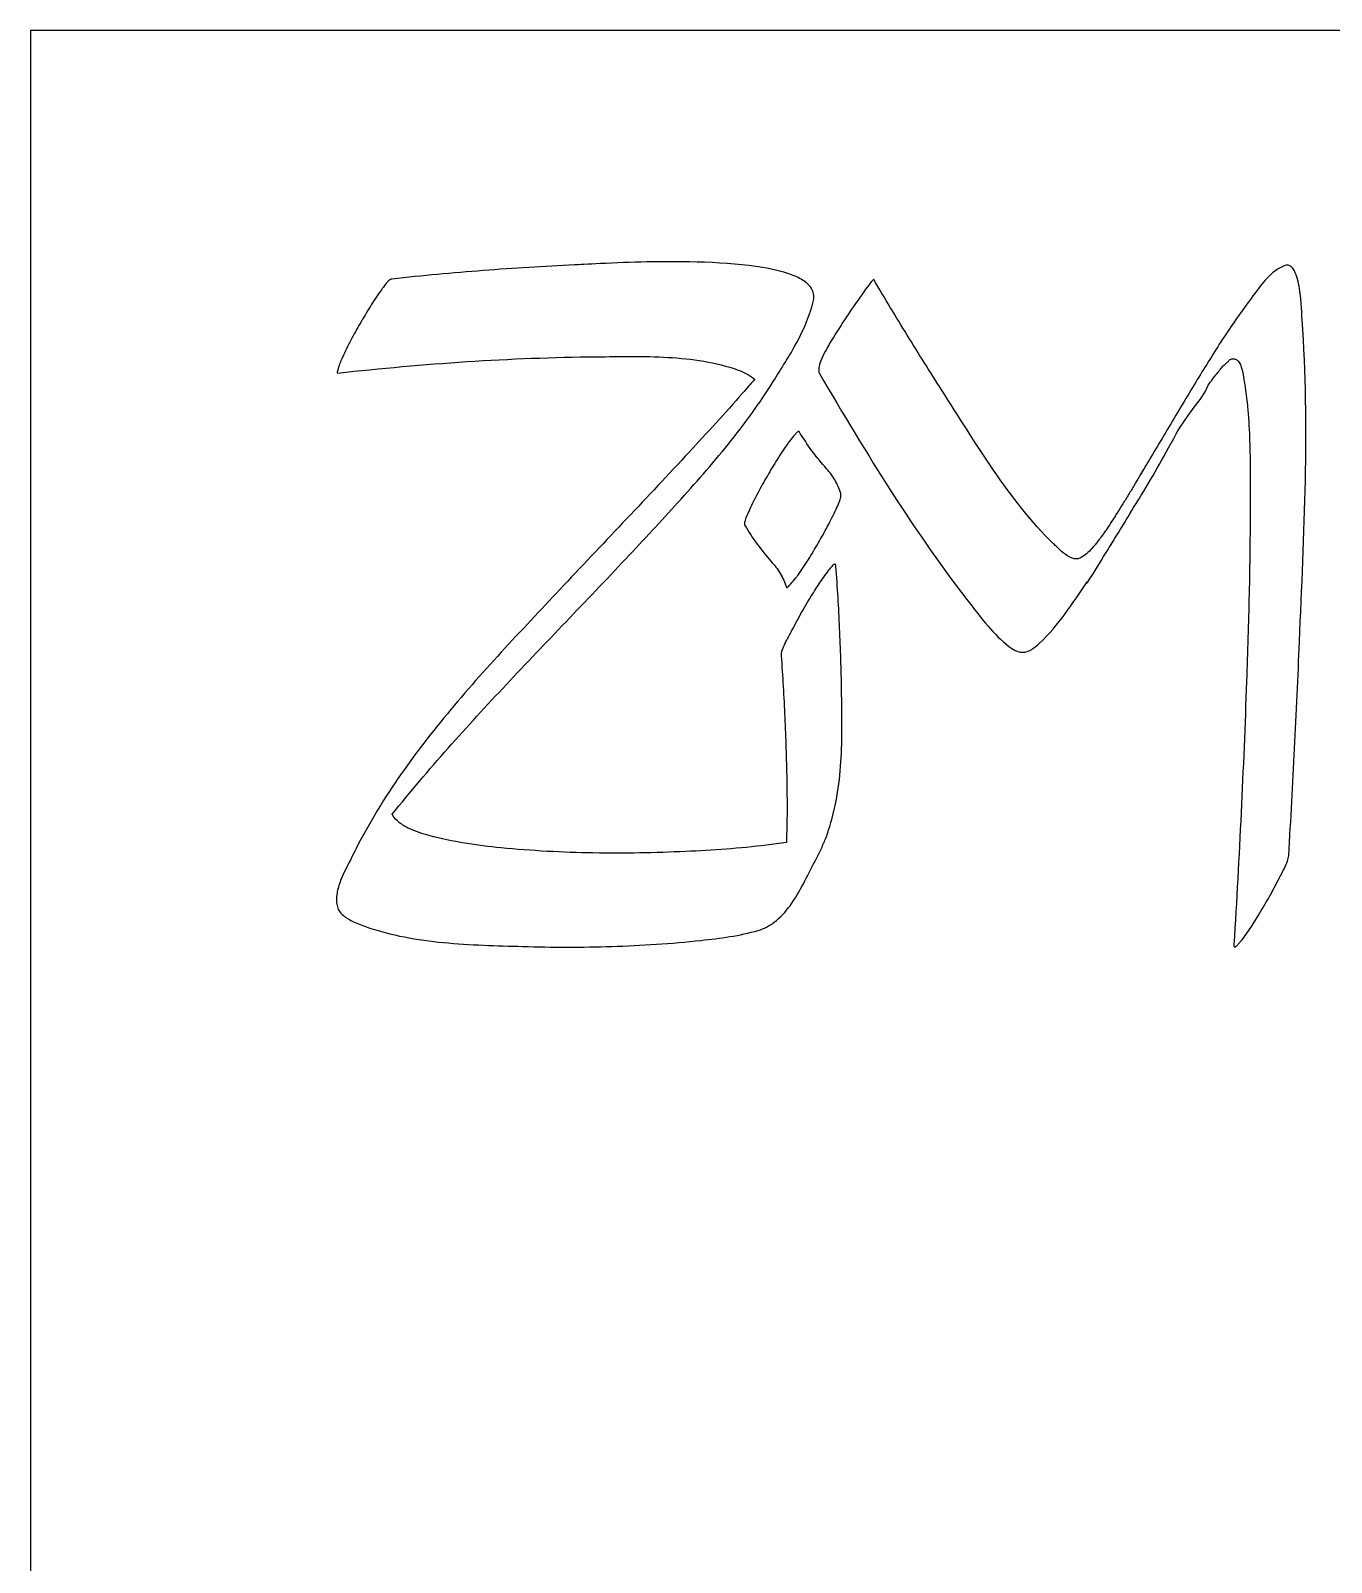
# Model space of a CAD drawing. Header units: millimetres. Extents: x -130 to 130, y -130 to 130.
# Drawn here: x -130 to -87.5, y 79.9 to 130 of the extents above; entities that cross this region are included whole.
import ezdxf

# ---------------------------------------------------------------- set-up
doc = ezdxf.new("R2010")
doc.units = ezdxf.units.MM
doc.header["$MEASUREMENT"] = 0

msp = doc.modelspace()

# ---------------------------------------------------------------- linework, layer by layer
at = {"color": 5}
msp.add_line((-105.238, 116.51), (-105.239, 116.509), dxfattribs=at)
at = {"color": 1}
msp.add_lwpolyline([(130, -130), (130, 130), (-130, 130), (-130, -130)], close=True, dxfattribs=at)
at = {"color": 5}
for points, knots in [([(-112.213, 122.341), (-113.21, 122.294), (-114.207, 122.233), (-116.197, 122.081), (-117.192, 121.989), (-118.184, 121.88)], [0, 0, 0, 0, 0.2994544, 0.2994544, 0.5989272, 0.5989272, 0.5989272, 0.5989272]), ([(-104.404, 121.177), (-104.388, 121.249), (-104.385, 121.322), (-104.409, 121.458), (-104.433, 121.518), (-104.509, 121.642), (-104.565, 121.702), (-104.736, 121.844), (-104.87, 121.916), (-105.308, 122.104), (-105.693, 122.194), (-107.206, 122.446), (-108.712, 122.461), (-110.362, 122.429), (-110.861, 122.41), (-111.779, 122.365), (-112.08, 122.347), (-112.213, 122.341)], [0, 0, 0, 0, 0.0220407, 0.0220407, 0.0415962, 0.0415962, 0.0657605, 0.0657605, 0.1083409, 0.1083409, 0.2090164, 0.2090164, 0.514982, 0.514982, 0.648178, 0.648178, 0.7563943, 0.7563943, 0.7563943, 0.7563943]), ([(-88.987, 122.321), (-89.109, 122.278), (-89.221, 122.211), (-89.495, 122.001), (-89.651, 121.829), (-89.96, 121.438), (-90.113, 121.209), (-90.248, 121.028)], [0, 0, 0, 0, 0.0387818, 0.0387818, 0.1035772, 0.1035772, 0.1798894, 0.1798894, 0.1798894, 0.1798894]), ([(-88.425, 120.557), (-88.434, 120.677), (-88.444, 121.137), (-88.546, 121.778), (-88.597, 121.996), (-88.7, 122.192), (-88.732, 122.24), (-88.793, 122.296), (-88.818, 122.312), (-88.867, 122.331), (-88.89, 122.335), (-88.938, 122.334), (-88.963, 122.329), (-88.987, 122.321)], [0, 0, 0, 0, 0.03615487, 0.03615487, 0.05460849, 0.05460849, 0.06040648, 0.06040648, 0.06366093, 0.06366093, 0.06618659, 0.06618659, 0.06896056, 0.06896056, 0.06896056, 0.06896056]), ([(-118.184, 121.88), (-118.199, 121.879), (-118.214, 121.874), (-118.252, 121.856), (-118.276, 121.839), (-118.343, 121.782), (-118.388, 121.727), (-118.482, 121.6), (-118.527, 121.528), (-118.553, 121.493)], [0, 0, 0, 0, 0.004554, 0.004554, 0.01263745, 0.01263745, 0.03106009, 0.03106009, 0.0560719, 0.0560719, 0.0560719, 0.0560719]), ([(-102.432, 121.865), (-102.433, 121.865), (-102.433, 121.865), (-102.434, 121.866), (-102.434, 121.866), (-102.435, 121.866), (-102.435, 121.866), (-102.436, 121.866), (-102.437, 121.866), (-102.44, 121.865), (-102.442, 121.864), (-102.451, 121.858), (-102.459, 121.85), (-102.509, 121.798), (-102.583, 121.7), (-102.934, 121.226), (-103.439, 120.476), (-103.473, 120.418)], [0, 0, 0, 0, 0.00013326, 0.00013326, 0.00025085, 0.00025085, 0.00039315, 0.00039315, 0.00064382, 0.00064382, 0.00125573, 0.00125573, 0.00340255, 0.00340255, 0.01652724, 0.01652724, 0.08453943, 0.08453943, 0.08453943, 0.08453943]), ([(-100.211, 118.257), (-100.592, 118.851), (-100.968, 119.449), (-101.709, 120.651), (-102.074, 121.256), (-102.432, 121.865)], [0, 0, 0, 0, 0.2118849, 0.2118849, 0.423727, 0.423727, 0.423727, 0.423727]), ([(-118.553, 121.493), (-118.675, 121.323), (-118.791, 121.148), (-119.013, 120.794), (-119.12, 120.614), (-119.225, 120.433)], [0, 0, 0, 0, 0.0627712, 0.0627712, 0.1255272, 0.1255272, 0.1255272, 0.1255272]), ([(-105.716, 118.535), (-105.467, 118.932), (-105.191, 119.359), (-104.711, 120.248), (-104.507, 120.71), (-104.404, 121.177)], [0, 0, 0, 0, 0.140789, 0.140789, 0.2813101, 0.2813101, 0.2813101, 0.2813101]), ([(-90.248, 121.028), (-90.558, 120.613), (-90.85, 120.183), (-91.412, 119.311), (-91.679, 118.875), (-91.954, 118.426)], [0, 0, 0, 0, 0.1555536, 0.1555536, 0.3112065, 0.3112065, 0.3112065, 0.3112065]), ([(-119.225, 120.433), (-119.329, 120.252), (-119.432, 120.069), (-119.627, 119.699), (-119.721, 119.511), (-119.807, 119.32)], [0, 0, 0, 0, 0.0627992, 0.0627992, 0.1256069, 0.1256069, 0.1256069, 0.1256069]), ([(-103.473, 120.418), (-103.529, 120.321), (-103.698, 120.071), (-103.965, 119.618), (-104.083, 119.402), (-104.189, 119.13), (-104.217, 119.044), (-104.231, 118.935), (-104.233, 118.901), (-104.228, 118.855), (-104.226, 118.842), (-104.218, 118.816), (-104.213, 118.804), (-104.206, 118.793)], [0, 0, 0, 0, 0.03350658, 0.03350658, 0.05434021, 0.05434021, 0.06334079, 0.06334079, 0.06707929, 0.06707929, 0.06870086, 0.06870086, 0.07019477, 0.07019477, 0.07019477, 0.07019477]), ([(-88.51, 110.035), (-88.439, 111.776), (-88.353, 113.541), (-88.282, 117.048), (-88.295, 118.809), (-88.425, 120.557)], [0, 0, 0, 0, 0.522722, 0.522722, 1.044279, 1.044279, 1.044279, 1.044279]), ([(-119.807, 119.32), (-119.806, 119.322), (-119.806, 119.323), (-119.806, 119.323), (-119.806, 119.323), (-119.805, 119.323), (-119.805, 119.323), (-119.805, 119.323), (-119.805, 119.323), (-119.805, 119.323), (-119.806, 119.323), (-119.806, 119.322), (-119.807, 119.32), (-119.811, 119.31), (-119.818, 119.293), (-119.851, 119.213), (-119.874, 119.154), (-119.917, 119.04), (-119.944, 118.964), (-119.966, 118.877), (-119.971, 118.852), (-119.972, 118.827), (-119.971, 118.822), (-119.969, 118.815), (-119.968, 118.813), (-119.966, 118.811), (-119.965, 118.81), (-119.963, 118.809), (-119.962, 118.808), (-119.96, 118.808), (-119.959, 118.808), (-119.958, 118.808)], [0, 0, 0, 0, 0.0004244, 0.0004244, 0.00048965, 0.00048965, 0.00053111, 0.00053111, 0.00054745, 0.00054745, 0.00063711, 0.00063711, 0.00154242, 0.00154242, 0.0033672, 0.0033672, 0.0082206, 0.0082206, 0.01301004, 0.01301004, 0.015255, 0.015255, 0.01604078, 0.01604078, 0.0163577, 0.0163577, 0.01657099, 0.01657099, 0.01674142, 0.01674142, 0.01692974, 0.01692974, 0.01692974, 0.01692974]), ([(-119.958, 118.808), (-118.553, 118.962), (-117.144, 119.089), (-114.324, 119.272), (-112.911, 119.328), (-111.498, 119.34)], [0, 0, 0, 0, 0.4238767, 0.4238767, 0.8477041, 0.8477041, 0.8477041, 0.8477041]), ([(-111.498, 119.34), (-110.747, 119.347), (-109.947, 119.367), (-108.384, 119.276), (-107.59, 119.168), (-106.861, 118.906)], [0, 0, 0, 0, 0.2251562, 0.2251562, 0.4441412, 0.4441412, 0.4441412, 0.4441412]), ([(-90.985, 119.064), (-90.941, 119.099), (-90.894, 119.139), (-90.841, 119.191), (-90.827, 119.205), (-90.812, 119.223), (-90.801, 119.236), (-90.798, 119.244)], [0, 0, 0, 0, 0.01683194, 0.01683194, 0.02247338, 0.02247338, 0.02401734, 0.02401734, 0.02401734, 0.02401734]), ([(-90.798, 119.244), (-90.764, 119.261), (-90.728, 119.274), (-90.67, 119.279), (-90.651, 119.277), (-90.612, 119.268), (-90.593, 119.26), (-90.576, 119.249)], [0, 0, 0, 0, 0.01126486, 0.01126486, 0.01717864, 0.01717864, 0.02332765, 0.02332765, 0.02332765, 0.02332765]), ([(-90.576, 119.249), (-90.548, 119.232), (-90.524, 119.209), (-90.472, 119.143), (-90.447, 119.096), (-90.353, 118.864), (-90.331, 118.617), (-90.308, 118.478)], [0, 0, 0, 0, 0.00982711, 0.00982711, 0.02522955, 0.02522955, 0.08508328, 0.08508328, 0.08508328, 0.08508328]), ([(-106.861, 118.906), (-106.767, 118.872), (-106.675, 118.833), (-106.5, 118.737), (-106.417, 118.681), (-106.343, 118.615)], [0, 0, 0, 0, 0.0298384, 0.0298384, 0.05974529, 0.05974529, 0.05974529, 0.05974529]), ([(-104.206, 118.793), (-103.435, 117.482), (-102.657, 116.181), (-101.017, 113.631), (-100.152, 112.378), (-99.218, 111.184)], [0, 0, 0, 0, 0.4564063, 0.4564063, 0.9123747, 0.9123747, 0.9123747, 0.9123747]), ([(-91.501, 118.407), (-91.406, 118.537), (-91.305, 118.671), (-91.136, 118.885), (-91.058, 118.98), (-90.985, 119.064)], [0, 0, 0, 0, 0.04829951, 0.04829951, 0.08209917, 0.08209917, 0.08209917, 0.08209917]), ([(-107.191, 116.478), (-106.924, 116.805), (-106.668, 117.14), (-106.176, 117.827), (-105.941, 118.177), (-105.716, 118.535)], [0, 0, 0, 0, 0.1267056, 0.1267056, 0.2534203, 0.2534203, 0.2534203, 0.2534203]), ([(-106.33, 118.602), (-106.394, 118.527), (-106.459, 118.452), (-106.589, 118.302), (-106.654, 118.227), (-106.72, 118.153)], [0, 0, 0, 0, 0.02972888, 0.02972888, 0.05946619, 0.05946619, 0.05946619, 0.05946619]), ([(-106.343, 118.615), (-106.341, 118.613), (-106.339, 118.61), (-106.334, 118.606), (-106.332, 118.604), (-106.33, 118.602)], [0, 0, 0, 0, 0.000920881, 0.000920881, 0.001831252, 0.001831252, 0.001831252, 0.001831252]), ([(-96.548, 113.225), (-97.289, 113.947), (-97.933, 114.786), (-99.109, 116.495), (-99.665, 117.405), (-100.211, 118.257)], [0, 0, 0, 0, 0.3102956, 0.3102956, 0.6245768, 0.6245768, 0.6245768, 0.6245768]), ([(-93.874, 114.513), (-93.341, 115.357), (-93.104, 115.798), (-92.391, 117.088), (-92.249, 117.291), (-91.757, 117.947), (-91.597, 118.147), (-91.501, 118.407)], [0, 0, 0, 0, 0.2996098, 0.2996098, 0.4421033, 0.4421033, 0.5867293, 0.5867293, 0.5867293, 0.5867293]), ([(-91.954, 118.426), (-92.249, 117.943), (-92.54, 117.457), (-93.118, 116.483), (-93.405, 115.995), (-93.694, 115.508)], [0, 0, 0, 0, 0.1698737, 0.1698737, 0.3397585, 0.3397585, 0.3397585, 0.3397585]), ([(-90.308, 118.478), (-90.199, 117.813), (-90.154, 117.134), (-90.117, 115.785), (-90.125, 115.101), (-90.125, 114.435)], [0, 0, 0, 0, 0.2021362, 0.2021362, 0.4053443, 0.4053443, 0.4053443, 0.4053443]), ([(-106.72, 118.153), (-107.005, 117.826), (-107.295, 117.503), (-107.879, 116.86), (-108.173, 116.541), (-108.468, 116.223)], [0, 0, 0, 0, 0.1302141, 0.1302141, 0.2604257, 0.2604257, 0.2604257, 0.2604257]), ([(-104.87, 116.897), (-104.87, 116.898), (-104.872, 116.9), (-104.874, 116.902), (-104.876, 116.902), (-104.879, 116.903), (-104.881, 116.903), (-104.886, 116.903), (-104.889, 116.902), (-104.899, 116.898), (-104.906, 116.894), (-104.935, 116.873), (-104.961, 116.848), (-105.082, 116.72), (-105.213, 116.544), (-105.238, 116.51)], [0, 0, 0, 0, 0.00053563, 0.00053563, 0.00099889, 0.00099889, 0.00154735, 0.00154735, 0.00248786, 0.00248786, 0.00468968, 0.00468968, 0.01174021, 0.01174021, 0.04356084, 0.04356084, 0.04356084, 0.04356084]), ([(-103.973, 115.68), (-104.14, 115.87), (-104.3, 116.064), (-104.601, 116.47), (-104.74, 116.679), (-104.87, 116.897)], [0, 0, 0, 0, 0.0758183, 0.0758183, 0.1517868, 0.1517868, 0.1517868, 0.1517868]), ([(-108.468, 116.223), (-109.146, 115.492), (-109.829, 114.767), (-111.198, 113.32), (-111.884, 112.597), (-112.565, 111.87)], [0, 0, 0, 0, 0.2988875, 0.2988875, 0.5977723, 0.5977723, 0.5977723, 0.5977723]), ([(-110.546, 112.729), (-109.936, 113.38), (-109.399, 113.953), (-108.273, 115.196), (-107.721, 115.828), (-107.191, 116.478)], [0, 0, 0, 0, 0.2678764, 0.2678764, 0.5357409, 0.5357409, 0.5357409, 0.5357409]), ([(-105.239, 116.509), (-105.361, 116.339), (-105.476, 116.164), (-105.699, 115.81), (-105.806, 115.63), (-105.91, 115.449)], [0, 0, 0, 0, 0.0627151, 0.0627151, 0.1254297, 0.1254297, 0.1254297, 0.1254297]), ([(-103.511, 114.876), (-103.558, 115.027), (-103.618, 115.168), (-103.776, 115.44), (-103.869, 115.563), (-103.973, 115.68)], [0, 0, 0, 0, 0.04720988, 0.04720988, 0.09420872, 0.09420872, 0.09420872, 0.09420872]), ([(-93.694, 115.508), (-93.677, 115.537), (-93.633, 115.612), (-93.609, 115.652), (-93.604, 115.661), (-93.6, 115.667), (-93.599, 115.669), (-93.598, 115.67), (-93.598, 115.671), (-93.598, 115.671), (-93.598, 115.671), (-93.598, 115.671), (-93.598, 115.671), (-93.598, 115.67), (-93.603, 115.662), (-93.65, 115.584), (-93.846, 115.256), (-93.892, 115.179)], [0, 0, 0, 0, 0.01018264, 0.01018264, 0.01160034, 0.01160034, 0.01188997, 0.01188997, 0.01195188, 0.01195188, 0.01198085, 0.01198085, 0.01201236, 0.01201236, 0.01244292, 0.01244292, 0.01908596, 0.01908596, 0.01908596, 0.01908596]), ([(-105.91, 115.449), (-106.015, 115.268), (-106.117, 115.086), (-106.313, 114.716), (-106.406, 114.528), (-106.492, 114.337)], [0, 0, 0, 0, 0.0627722, 0.0627722, 0.1255702, 0.1255702, 0.1255702, 0.1255702]), ([(-93.892, 115.179), (-93.953, 115.078), (-94.014, 114.977), (-94.137, 114.774), (-94.199, 114.673), (-94.261, 114.572)], [0, 0, 0, 0, 0.03552901, 0.03552901, 0.07106342, 0.07106342, 0.07106342, 0.07106342]), ([(-103.663, 114.364), (-103.636, 114.422), (-103.587, 114.513), (-103.533, 114.653), (-103.517, 114.703), (-103.505, 114.772), (-103.502, 114.795), (-103.503, 114.837), (-103.505, 114.857), (-103.511, 114.876)], [0, 0, 0, 0, 0.01900381, 0.01900381, 0.02797584, 0.02797584, 0.03206386, 0.03206386, 0.03576931, 0.03576931, 0.03576931, 0.03576931]), ([(-106.492, 114.337), (-106.507, 114.305), (-106.554, 114.218), (-106.615, 114.071), (-106.638, 114.01), (-106.655, 113.931), (-106.658, 113.905), (-106.657, 113.871), (-106.656, 113.86), (-106.651, 113.841), (-106.648, 113.833), (-106.643, 113.825)], [0, 0, 0, 0, 0.0107303, 0.0107303, 0.01659667, 0.01659667, 0.01907571, 0.01907571, 0.02013629, 0.02013629, 0.02108562, 0.02108562, 0.02108562, 0.02108562]), ([(-104.245, 113.252), (-104.14, 113.433), (-104.038, 113.616), (-103.842, 113.986), (-103.749, 114.173), (-103.663, 114.364)], [0, 0, 0, 0, 0.0627912, 0.0627912, 0.1255861, 0.1255861, 0.1255861, 0.1255861]), ([(-94.853, 112.911), (-94.686, 113.175), (-94.522, 113.441), (-94.196, 113.976), (-94.035, 114.244), (-93.874, 114.513)], [0, 0, 0, 0, 0.0938851, 0.0938851, 0.1877609, 0.1877609, 0.1877609, 0.1877609]), ([(-94.261, 114.572), (-94.286, 114.531), (-94.351, 114.427), (-94.434, 114.294), (-94.486, 114.212), (-94.517, 114.161), (-94.529, 114.142), (-94.537, 114.129), (-94.54, 114.124), (-94.542, 114.12), (-94.543, 114.12), (-94.543, 114.119), (-94.543, 114.119), (-94.543, 114.119), (-94.543, 114.119), (-94.543, 114.119), (-94.543, 114.119), (-94.543, 114.119), (-94.543, 114.119), (-94.543, 114.119), (-94.543, 114.119), (-94.543, 114.12), (-94.543, 114.12), (-94.542, 114.12)], [0, 0, 0, 0, 0.01449571, 0.01449571, 0.01636862, 0.01636862, 0.01686464, 0.01686464, 0.01696054, 0.01696054, 0.01699188, 0.01699188, 0.01699462, 0.01699462, 0.01699586, 0.01699586, 0.01699805, 0.01699805, 0.01699957, 0.01699957, 0.01700654, 0.01700654, 0.01702294, 0.01702294, 0.01702294, 0.01702294]), ([(-90.125, 114.435), (-90.123, 113.485), (-90.136, 112.536), (-90.178, 110.637), (-90.208, 109.688), (-90.241, 108.739)], [0, 0, 0, 0, 0.2848613, 0.2848613, 0.5697212, 0.5697212, 0.5697212, 0.5697212]), ([(-106.643, 113.825), (-106.52, 113.617), (-106.388, 113.415), (-106.103, 113.024), (-105.952, 112.837), (-105.791, 112.657)], [0, 0, 0, 0, 0.0725452, 0.0725452, 0.1451301, 0.1451301, 0.1451301, 0.1451301]), ([(-94.836, 113.674), (-94.84, 113.668), (-94.844, 113.662), (-94.853, 113.649), (-94.858, 113.642), (-94.863, 113.635)], [0, 0, 0, 0, 0.002160929, 0.002160929, 0.004803213, 0.004803213, 0.004803213, 0.004803213]), ([(-94.542, 114.12), (-94.591, 114.045), (-94.639, 113.971), (-94.737, 113.822), (-94.786, 113.748), (-94.836, 113.674)], [0, 0, 0, 0, 0.02666799, 0.02666799, 0.05334549, 0.05334549, 0.05334549, 0.05334549]), ([(-104.916, 112.192), (-104.794, 112.362), (-104.679, 112.537), (-104.456, 112.891), (-104.349, 113.071), (-104.245, 113.252)], [0, 0, 0, 0, 0.0627204, 0.0627204, 0.1254461, 0.1254461, 0.1254461, 0.1254461]), ([(-95.646, 112.777), (-95.677, 112.757), (-95.712, 112.744), (-95.787, 112.731), (-95.825, 112.732), (-95.918, 112.749), (-95.973, 112.77), (-96.121, 112.845), (-96.216, 112.918), (-96.397, 113.074), (-96.484, 113.163), (-96.548, 113.225)], [0, 0, 0, 0, 0.0113002, 0.0113002, 0.022794, 0.022794, 0.0396797, 0.0396797, 0.0725557, 0.0725557, 0.1118594, 0.1118594, 0.1118594, 0.1118594]), ([(-95.195, 113.194), (-95.258, 113.117), (-95.309, 113.052), (-95.44, 112.922), (-95.52, 112.856), (-95.646, 112.777)], [0, 0, 0, 0, 0.0301018, 0.0301018, 0.06020319, 0.06020319, 0.06020319, 0.06020319]), ([(-95.102, 113.308), (-95.118, 113.289), (-95.133, 113.27), (-95.164, 113.232), (-95.179, 113.213), (-95.195, 113.194)], [0, 0, 0, 0, 0.00730266, 0.00730266, 0.01460086, 0.01460086, 0.01460086, 0.01460086]), ([(-95.02, 113.416), (-95.028, 113.406), (-95.047, 113.381), (-95.071, 113.349), (-95.09, 113.324), (-95.102, 113.308)], [0, 0, 0, 0, 0.00384736, 0.00384736, 0.01014156, 0.01014156, 0.01014156, 0.01014156]), ([(-94.863, 113.635), (-94.889, 113.598), (-94.915, 113.561), (-94.968, 113.489), (-94.994, 113.452), (-95.02, 113.416)], [0, 0, 0, 0, 0.01343566, 0.01343566, 0.02687673, 0.02687673, 0.02687673, 0.02687673]), ([(-118.177, 104.385), (-116.998, 105.855), (-115.732, 107.257), (-113.151, 110.006), (-111.832, 111.357), (-110.546, 112.729)], [0, 0, 0, 0, 0.565318, 0.565318, 1.13182, 1.13182, 1.13182, 1.13182]), ([(-105.791, 112.657), (-105.679, 112.533), (-105.576, 112.403), (-105.401, 112.115), (-105.335, 111.966), (-105.285, 111.804)], [0, 0, 0, 0, 0.0500165, 0.0500165, 0.1005583, 0.1005583, 0.1005583, 0.1005583]), ([(-95.455, 111.987), (-95.462, 111.97), (-95.468, 111.955), (-95.468, 111.947), (-95.468, 111.946), (-95.468, 111.945), (-95.468, 111.945), (-95.468, 111.945), (-95.467, 111.945), (-95.467, 111.944), (-95.467, 111.944), (-95.467, 111.944), (-95.466, 111.944), (-95.466, 111.944), (-95.466, 111.945), (-95.464, 111.945), (-95.463, 111.946), (-95.46, 111.949), (-95.456, 111.953), (-95.433, 111.979), (-95.398, 112.032), (-95.243, 112.266), (-95.012, 112.647), (-94.853, 112.911)], [0, 0, 0, 0, 0.0055942, 0.0055942, 0.0062813, 0.0062813, 0.0065588, 0.0065588, 0.0067376, 0.0067376, 0.006897, 0.006897, 0.0070926, 0.0070926, 0.0074417, 0.0074417, 0.0083086, 0.0083086, 0.0114358, 0.0114358, 0.0321675, 0.0321675, 0.137311, 0.137311, 0.137311, 0.137311]), ([(-105.285, 111.804), (-105.285, 111.803), (-105.284, 111.802), (-105.283, 111.8), (-105.282, 111.8), (-105.281, 111.799), (-105.28, 111.798), (-105.278, 111.798), (-105.276, 111.798), (-105.272, 111.799), (-105.269, 111.8), (-105.26, 111.805), (-105.252, 111.81), (-105.216, 111.839), (-105.177, 111.88), (-105.093, 111.974), (-105.034, 112.046), (-104.963, 112.135), (-104.936, 112.168), (-104.926, 112.181), (-104.919, 112.189), (-104.916, 112.193), (-104.916, 112.194), (-104.915, 112.194), (-104.915, 112.195), (-104.915, 112.195), (-104.915, 112.195), (-104.915, 112.195), (-104.915, 112.195), (-104.915, 112.195), (-104.915, 112.195), (-104.915, 112.195), (-104.915, 112.195), (-104.915, 112.195), (-104.915, 112.195), (-104.915, 112.194), (-104.916, 112.193), (-104.916, 112.192)], [0, 0, 0, 0, 0.00037669, 0.00037669, 0.00065311, 0.00065311, 0.00092779, 0.00092779, 0.00132143, 0.00132143, 0.00212887, 0.00212887, 0.00444753, 0.00444753, 0.01390152, 0.01390152, 0.03048749, 0.03048749, 0.0371663, 0.0371663, 0.04037834, 0.04037834, 0.04080198, 0.04080198, 0.04101744, 0.04101744, 0.04104364, 0.04104364, 0.04105712, 0.04105712, 0.04108573, 0.04108573, 0.04110689, 0.04110689, 0.04120064, 0.04120064, 0.04164077, 0.04164077, 0.04164077, 0.04164077]), ([(-103.874, 112.403), (-103.987, 112.267), (-104.091, 112.122), (-104.289, 111.828), (-104.381, 111.678), (-104.475, 111.526)], [0, 0, 0, 0, 0.0531219, 0.0531219, 0.1063286, 0.1063286, 0.1063286, 0.1063286]), ([(-103.666, 112.49), (-103.668, 112.506), (-103.67, 112.523), (-103.678, 112.542), (-103.681, 112.548), (-103.687, 112.555), (-103.69, 112.558), (-103.697, 112.561), (-103.7, 112.562), (-103.708, 112.562), (-103.712, 112.562), (-103.723, 112.559), (-103.73, 112.556), (-103.749, 112.544), (-103.764, 112.531), (-103.815, 112.481), (-103.853, 112.428), (-103.874, 112.403)], [0, 0, 0, 0, 0.00492039, 0.00492039, 0.00707474, 0.00707474, 0.00842317, 0.00842317, 0.00959611, 0.00959611, 0.01101414, 0.01101414, 0.01345632, 0.01345632, 0.01899364, 0.01899364, 0.03509254, 0.03509254, 0.03509254, 0.03509254]), ([(-103.483, 108.441), (-103.494, 109.116), (-103.515, 109.792), (-103.576, 111.141), (-103.616, 111.816), (-103.666, 112.49)], [0, 0, 0, 0, 0.2026275, 0.2026275, 0.4053155, 0.4053155, 0.4053155, 0.4053155]), ([(-112.565, 111.87), (-113.832, 110.521), (-115.17, 109.128), (-117.58, 106.218), (-118.675, 104.675), (-119.503, 102.974)], [0, 0, 0, 0, 0.555336, 0.555336, 1.112005, 1.112005, 1.112005, 1.112005]), ([(-97.006, 109.982), (-96.698, 110.271), (-96.426, 110.6), (-95.923, 111.28), (-95.684, 111.645), (-95.455, 111.987)], [0, 0, 0, 0, 0.1267382, 0.1267382, 0.2540342, 0.2540342, 0.2540342, 0.2540342]), ([(-104.475, 111.526), (-104.594, 111.332), (-104.71, 111.135), (-104.933, 110.738), (-105.041, 110.537), (-105.143, 110.334)], [0, 0, 0, 0, 0.0683543, 0.0683543, 0.1366929, 0.1366929, 0.1366929, 0.1366929]), ([(-99.218, 111.184), (-99.026, 110.939), (-98.828, 110.685), (-98.403, 110.212), (-98.173, 109.987), (-97.914, 109.805)], [0, 0, 0, 0, 0.0933323, 0.0933323, 0.185429, 0.185429, 0.185429, 0.185429]), ([(-105.143, 110.334), (-105.185, 110.25), (-105.268, 110.113), (-105.371, 109.903), (-105.404, 109.829), (-105.449, 109.691), (-105.463, 109.628), (-105.459, 109.574)], [0, 0, 0, 0, 0.02806609, 0.02806609, 0.04115675, 0.04115675, 0.05342989, 0.05342989, 0.05342989, 0.05342989]), ([(-97.914, 109.805), (-97.845, 109.755), (-97.768, 109.715), (-97.622, 109.681), (-97.559, 109.678), (-97.428, 109.699), (-97.365, 109.723), (-97.203, 109.809), (-97.104, 109.89), (-97.006, 109.982)], [0, 0, 0, 0, 0.02556128, 0.02556128, 0.04486173, 0.04486173, 0.0651124, 0.0651124, 0.0999008, 0.0999008, 0.0999008, 0.0999008]), ([(-88.863, 103.043), (-88.791, 104.208), (-88.726, 105.373), (-88.61, 107.703), (-88.558, 108.869), (-88.51, 110.035)], [0, 0, 0, 0, 0.3500306, 0.3500306, 0.7000615, 0.7000615, 0.7000615, 0.7000615]), ([(-105.459, 109.574), (-105.408, 108.901), (-105.369, 108.226), (-105.308, 106.876), (-105.288, 106.201), (-105.275, 105.526)], [0, 0, 0, 0, 0.202642, 0.202642, 0.4053004, 0.4053004, 0.4053004, 0.4053004]), ([(-90.241, 108.739), (-90.291, 107.303), (-90.35, 105.867), (-90.488, 102.997), (-90.566, 101.562), (-90.655, 100.128)], [0, 0, 0, 0, 0.4310348, 0.4310348, 0.8620537, 0.8620537, 0.8620537, 0.8620537]), ([(-103.916, 103.848), (-103.669, 104.578), (-103.554, 105.329), (-103.455, 106.866), (-103.471, 107.648), (-103.483, 108.441)], [0, 0, 0, 0, 0.2313166, 0.2313166, 0.4617386, 0.4617386, 0.4617386, 0.4617386]), ([(-105.275, 105.526), (-105.269, 105.183), (-105.265, 104.839), (-105.268, 104.153), (-105.274, 103.81), (-105.287, 103.467)], [0, 0, 0, 0, 0.1029142, 0.1029142, 0.2058554, 0.2058554, 0.2058554, 0.2058554]), ([(-118.167, 104.368), (-118.169, 104.371), (-118.171, 104.374), (-118.174, 104.38), (-118.176, 104.383), (-118.177, 104.385)], [0, 0, 0, 0, 0.001011584, 0.001011584, 0.001980658, 0.001980658, 0.001980658, 0.001980658]), ([(-116.967, 103.692), (-117.173, 103.75), (-117.415, 103.82), (-117.741, 103.977), (-117.846, 104.038), (-118.03, 104.184), (-118.108, 104.269), (-118.167, 104.368)], [0, 0, 0, 0, 0.0641929, 0.0641929, 0.095518, 0.095518, 0.1259807, 0.1259807, 0.1259807, 0.1259807]), ([(-114.618, 103.291), (-115.014, 103.33), (-115.409, 103.377), (-116.194, 103.505), (-116.584, 103.585), (-116.967, 103.692)], [0, 0, 0, 0, 0.1192577, 0.1192577, 0.238562, 0.238562, 0.238562, 0.238562]), ([(-104.028, 103.542), (-104.002, 103.599), (-103.973, 103.664), (-103.936, 103.764), (-103.92, 103.812), (-103.916, 103.848)], [0, 0, 0, 0, 0.01888532, 0.01888532, 0.0318739, 0.0318739, 0.0318739, 0.0318739]), ([(-108.578, 103.17), (-109.584, 103.123), (-110.593, 103.104), (-112.608, 103.138), (-113.616, 103.192), (-114.618, 103.291)], [0, 0, 0, 0, 0.30222, 0.30222, 0.6044627, 0.6044627, 0.6044627, 0.6044627]), ([(-105.936, 103.381), (-106.375, 103.324), (-106.815, 103.282), (-107.696, 103.215), (-108.137, 103.19), (-108.578, 103.17)], [0, 0, 0, 0, 0.1325304, 0.1325304, 0.2650506, 0.2650506, 0.2650506, 0.2650506]), ([(-105.287, 103.467), (-105.396, 103.451), (-105.505, 103.436), (-105.722, 103.408), (-105.83, 103.394), (-105.936, 103.381)], [0, 0, 0, 0, 0.03301737, 0.03301737, 0.06575066, 0.06575066, 0.06575066, 0.06575066]), ([(-104.362, 102.827), (-104.298, 102.944), (-104.239, 103.062), (-104.127, 103.301), (-104.076, 103.421), (-104.028, 103.542)], [0, 0, 0, 0, 0.03987779, 0.03987779, 0.0790028, 0.0790028, 0.0790028, 0.0790028]), ([(-119.503, 102.974), (-119.612, 102.749), (-119.758, 102.488), (-119.915, 102.085), (-119.958, 101.946), (-120.004, 101.671), (-120.008, 101.534), (-119.981, 101.4)], [0, 0, 0, 0, 0.0749536, 0.0749536, 0.1114067, 0.1114067, 0.1465234, 0.1465234, 0.1465234, 0.1465234]), ([(-106.206, 100.591), (-106.016, 100.648), (-105.843, 100.738), (-105.485, 101.008), (-105.315, 101.197), (-104.842, 101.847), (-104.601, 102.388), (-104.362, 102.827)], [0, 0, 0, 0, 0.0594597, 0.0594597, 0.134478, 0.134478, 0.3008061, 0.3008061, 0.3008061, 0.3008061]), ([(-89.179, 102.284), (-89.128, 102.386), (-89.053, 102.516), (-88.924, 102.784), (-88.871, 102.923), (-88.863, 103.043)], [0, 0, 0, 0, 0.03423309, 0.03423309, 0.06845808, 0.06845808, 0.06845808, 0.06845808]), ([(-89.847, 101.092), (-89.727, 101.286), (-89.612, 101.482), (-89.388, 101.879), (-89.281, 102.08), (-89.179, 102.284)], [0, 0, 0, 0, 0.0683351, 0.0683351, 0.1366753, 0.1366753, 0.1366753, 0.1366753]), ([(-119.981, 101.4), (-119.97, 101.343), (-119.948, 101.291), (-119.879, 101.179), (-119.828, 101.125), (-119.677, 100.996), (-119.56, 100.93), (-119.296, 100.805), (-119.141, 100.751), (-119.023, 100.709)], [0, 0, 0, 0, 0.017295, 0.017295, 0.0392799, 0.0392799, 0.0770098, 0.0770098, 0.1271736, 0.1271736, 0.1271736, 0.1271736]), ([(-119.023, 100.709), (-118.216, 100.423), (-117.349, 100.277), (-115.63, 100.112), (-114.753, 100.092), (-113.916, 100.067)], [0, 0, 0, 0, 0.2570743, 0.2570743, 0.5194989, 0.5194989, 0.5194989, 0.5194989]), ([(-90.447, 100.215), (-90.334, 100.351), (-90.23, 100.495), (-90.033, 100.79), (-89.941, 100.939), (-89.847, 101.092)], [0, 0, 0, 0, 0.0531055, 0.0531055, 0.1063044, 0.1063044, 0.1063044, 0.1063044]), ([(-113.916, 100.067), (-112.943, 100.038), (-111.968, 100.036), (-110.023, 100.097), (-109.05, 100.161), (-108.082, 100.265)], [0, 0, 0, 0, 0.2919622, 0.2919622, 0.5839302, 0.5839302, 0.5839302, 0.5839302]), ([(-108.082, 100.265), (-107.765, 100.299), (-107.45, 100.336), (-106.823, 100.437), (-106.51, 100.501), (-106.206, 100.591)], [0, 0, 0, 0, 0.0958121, 0.0958121, 0.191596, 0.191596, 0.191596, 0.191596]), ([(-90.655, 100.128), (-90.656, 100.11), (-90.656, 100.091), (-90.651, 100.072), (-90.649, 100.067), (-90.644, 100.059), (-90.641, 100.057), (-90.636, 100.054), (-90.633, 100.053), (-90.627, 100.052), (-90.624, 100.052), (-90.615, 100.053), (-90.61, 100.055), (-90.593, 100.063), (-90.581, 100.071), (-90.544, 100.101), (-90.515, 100.133), (-90.469, 100.186), (-90.452, 100.209), (-90.447, 100.215)], [0, 0, 0, 0, 0.00566911, 0.00566911, 0.00783305, 0.00783305, 0.00915435, 0.00915435, 0.01027763, 0.01027763, 0.0115871, 0.0115871, 0.01377181, 0.01377181, 0.01882901, 0.01882901, 0.03261835, 0.03261835, 0.04668593, 0.04668593, 0.04668593, 0.04668593])]:
    msp.add_open_spline(points, degree=3, knots=knots, dxfattribs=at)

doc.saveas('drawing.dxf')
